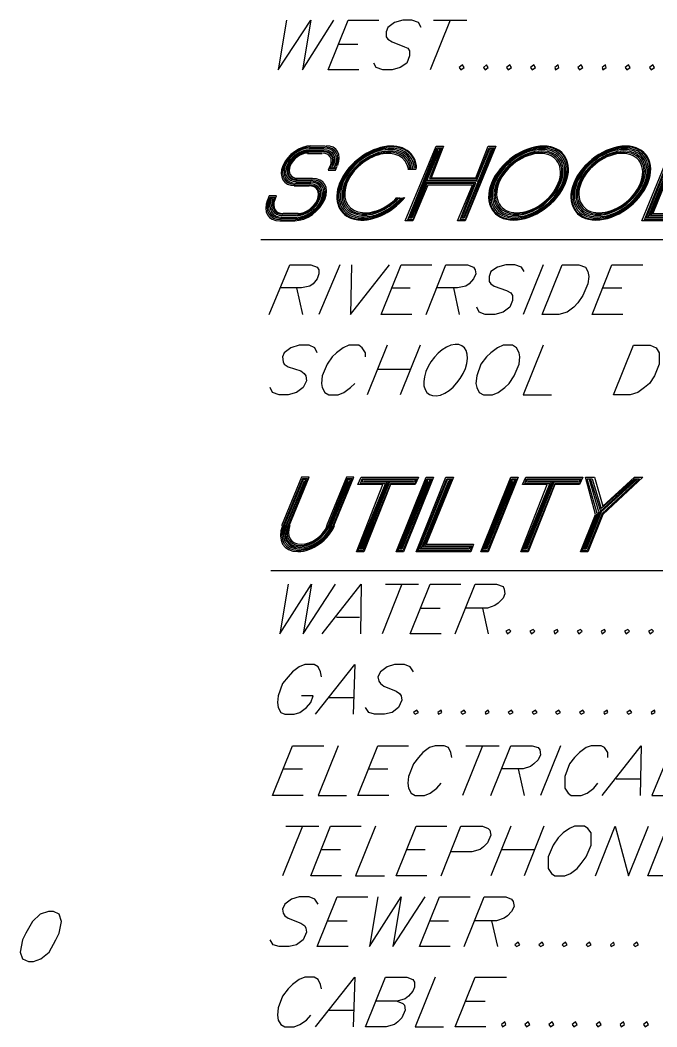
# Model space of a CAD drawing. Header units: feet. Extents: x 7 to 2308, y -319 to 1396.
# Drawn here: x 281.2 to 322.1, y 1260.8 to 1325.5 of the extents above; entities that cross this region are included whole.
import ezdxf

# ---------------------------------------------------------------- set-up
doc = ezdxf.new("R2010")
doc.units = ezdxf.units.FT
doc.header["$MEASUREMENT"] = 0
doc.layers.add('PDF_TBLKTXT', color=7, linetype='Continuous')

msp = doc.modelspace()

# ---------------------------------------------------------------- linework, layer by layer
at = {"layer": 'PDF_TBLKTXT', "lineweight": 30}
for points in [[(298.327, 1325.535), (297.794, 1322.337), (299.873, 1325.535), (299.34, 1322.337), (301.366, 1325.535)], [(302.965, 1322.337), (300.993, 1322.337), (302.272, 1325.535), (304.245, 1325.535)], [(306.964, 1325.056), (306.804, 1325.375), (306.377, 1325.535), (305.791, 1325.535), (305.258, 1325.375), (304.831, 1325.056), (304.725, 1324.789), (304.725, 1324.469), (304.831, 1324.309), (305.098, 1324.149), (305.898, 1323.829), (306.111, 1323.723), (306.217, 1323.563), (306.217, 1323.243), (306.057, 1322.763), (305.631, 1322.497), (305.098, 1322.337), (304.511, 1322.337), (304.085, 1322.497), (303.925, 1322.763)], [(308.83, 1325.535), (307.55, 1322.337)], [(307.763, 1325.535), (309.896, 1325.535)], [(301.686, 1323.989), (302.912, 1323.989)], [(299.714, 1317.112), (300.673, 1317.112)], [(300.726, 1317.272), (299.767, 1317.272)], [(299.767, 1317.166), (300.726, 1317.166)], [(300.78, 1317.432), (299.82, 1317.432)], [(300.78, 1317.325), (299.82, 1317.325)], [(306.324, 1312.847), (308.083, 1317.166)], [(311.442, 1317.166), (309.683, 1312.847)], [(323.277, 1317.166), (321.518, 1312.847), (324.556, 1312.847)], [(299.66, 1317.006), (300.62, 1317.006)], [(299.66, 1316.952), (300.62, 1316.952)], [(301.1, 1316.153), (300.993, 1315.886), (301.473, 1315.886), (301.579, 1316.153)], [(301.153, 1316.153), (301.1, 1315.993), (301.419, 1315.993), (301.473, 1316.153)], [(301.26, 1316.153), (301.206, 1316.046), (301.366, 1316.046), (301.419, 1316.153)], [(306.644, 1315.939), (306.111, 1315.939)], [(299.873, 1315.193), (298.914, 1315.193)], [(299.927, 1315.246), (298.967, 1315.246)], [(299.98, 1315.353), (299.02, 1315.353)], [(310.589, 1315.193), (307.23, 1315.193)], [(298.807, 1314.873), (299.767, 1314.873)], [(298.861, 1315.033), (299.82, 1315.033)], [(298.861, 1314.927), (299.82, 1314.927)], [(299.873, 1315.086), (298.914, 1315.086)], [(297.581, 1313.967), (297.688, 1314.233), (297.208, 1314.233), (297.101, 1313.967)], [(297.474, 1313.967), (297.581, 1314.127), (297.261, 1314.127), (297.155, 1313.967)], [(297.421, 1313.967), (297.421, 1314.074), (297.261, 1314.074), (297.261, 1313.967)], [(305.898, 1314.074), (305.311, 1314.074)], [(297.901, 1312.634), (298.861, 1312.634)], [(297.954, 1312.794), (298.914, 1312.794)], [(297.954, 1312.687), (298.914, 1312.687)], [(298.967, 1312.954), (298.008, 1312.954)], [(298.008, 1312.847), (298.967, 1312.847)], [(299.02, 1313.007), (298.061, 1313.007)], [(299.074, 1313.114), (298.114, 1313.114)], [(358.462, 1311.408), (296.675, 1311.408)], [(297.208, 1306.61), (298.541, 1309.809), (299.873, 1309.809), (300.3, 1309.649), (300.407, 1309.489), (300.407, 1309.222), (300.3, 1308.902), (300.033, 1308.583), (299.82, 1308.423), (299.287, 1308.316), (297.901, 1308.316)], [(301.739, 1309.809), (300.407, 1306.61)], [(302.486, 1309.809), (302.432, 1306.61), (304.938, 1309.809)], [(306.377, 1306.61), (304.405, 1306.61), (305.684, 1309.809), (307.657, 1309.809)], [(307.284, 1306.61), (308.563, 1309.809), (309.949, 1309.809), (310.322, 1309.649), (310.429, 1309.489), (310.482, 1309.222), (310.322, 1308.902), (310.056, 1308.583), (309.843, 1308.423), (309.309, 1308.316), (307.977, 1308.316)], [(313.574, 1309.382), (313.414, 1309.649), (312.988, 1309.809), (312.401, 1309.809), (311.868, 1309.649), (311.442, 1309.382), (311.335, 1309.062), (311.335, 1308.742), (311.442, 1308.583), (311.655, 1308.423), (312.455, 1308.156), (312.721, 1307.996), (312.828, 1307.836), (312.828, 1307.516), (312.668, 1307.09), (312.241, 1306.77), (311.708, 1306.61), (311.069, 1306.61), (310.695, 1306.77), (310.536, 1307.09)], [(314.8, 1309.809), (313.521, 1306.61)], [(319.918, 1306.61), (317.946, 1306.61), (319.225, 1309.809), (321.198, 1309.809)], [(298.967, 1308.316), (299.34, 1306.61)], [(305.045, 1308.316), (306.271, 1308.316)], [(309.043, 1308.316), (309.416, 1306.61)], [(318.639, 1308.316), (319.865, 1308.316)], [(300.3, 1304.158), (300.14, 1304.478), (299.767, 1304.638), (299.127, 1304.638), (298.594, 1304.478), (298.168, 1304.158), (298.061, 1303.891), (298.114, 1303.571), (298.168, 1303.411), (298.434, 1303.252), (299.234, 1302.985), (299.447, 1302.825), (299.554, 1302.665), (299.607, 1302.345), (299.394, 1301.919), (298.967, 1301.599), (298.434, 1301.439), (297.848, 1301.439), (297.421, 1301.599), (297.261, 1301.919)], [(303.392, 1303.891), (303.392, 1304.158), (303.179, 1304.478), (302.965, 1304.638), (302.326, 1304.638), (301.953, 1304.478), (301.526, 1304.158), (301.26, 1303.891), (300.94, 1303.411), (300.62, 1302.665), (300.566, 1302.185), (300.62, 1301.919), (300.78, 1301.599), (301.046, 1301.439), (301.633, 1301.439), (302.006, 1301.599), (302.432, 1301.919), (302.699, 1302.185)], [(304.778, 1304.638), (303.499, 1301.439)], [(306.91, 1304.638), (305.631, 1301.439)], [(314.8, 1304.638), (313.521, 1301.439), (315.334, 1301.439)], [(304.138, 1303.092), (306.271, 1303.092)], [(298.487, 1293.016), (299.767, 1296.161), (299.287, 1296.161), (298.008, 1293.016)], [(298.434, 1293.016), (299.66, 1296.055), (299.34, 1296.055), (298.114, 1293.016)], [(298.327, 1293.016), (299.554, 1296.001), (299.394, 1296.001), (298.168, 1293.016)], [(299.447, 1295.895), (298.274, 1293.016)], [(301.366, 1293.016), (302.646, 1296.161), (302.166, 1296.161), (300.886, 1293.016)], [(301.313, 1293.016), (302.539, 1296.055), (302.219, 1296.055), (300.993, 1293.016)], [(301.206, 1293.016), (302.432, 1296.001), (302.272, 1296.001), (301.046, 1293.016)], [(301.153, 1293.016), (302.326, 1295.895)], [(303.125, 1291.576), (304.885, 1295.895)], [(303.285, 1295.895), (306.484, 1295.895)], [(305.684, 1291.576), (307.444, 1295.895)], [(308.723, 1295.895), (306.964, 1291.576), (310.002, 1291.576)], [(311.122, 1291.576), (312.881, 1295.895)], [(313.681, 1291.576), (315.44, 1295.895)], [(313.841, 1295.895), (317.039, 1295.895)], [(317.519, 1291.576), (318.479, 1293.975)], [(362.034, 1290.137), (297.315, 1290.137)], [(298.434, 1289.284), (297.901, 1286.086), (299.927, 1289.284), (299.394, 1286.086), (301.473, 1289.284)], [(300.62, 1286.086), (303.125, 1289.284), (303.072, 1286.086)], [(305.738, 1289.284), (304.458, 1286.086)], [(304.671, 1289.284), (306.804, 1289.284)], [(308.243, 1286.086), (306.271, 1286.086), (307.55, 1289.284), (309.523, 1289.284)], [(309.149, 1286.086), (310.429, 1289.284), (311.815, 1289.284), (312.241, 1289.124), (312.295, 1288.964), (312.348, 1288.644), (312.241, 1288.378), (311.922, 1288.058), (311.708, 1287.898), (311.229, 1287.738), (309.843, 1287.738)], [(306.964, 1287.738), (308.19, 1287.738)], [(310.909, 1287.738), (311.282, 1286.086)], [(301.526, 1287.152), (303.019, 1287.152)], [(300.566, 1283.313), (300.513, 1283.633), (300.353, 1283.953), (300.087, 1284.113), (299.5, 1284.113), (299.127, 1283.953), (298.701, 1283.633), (298.434, 1283.313), (298.061, 1282.887), (297.794, 1282.087), (297.741, 1281.661), (297.794, 1281.341), (297.954, 1281.021), (298.221, 1280.914), (298.807, 1280.914), (299.18, 1281.021), (299.607, 1281.341), (299.873, 1281.661), (300.033, 1282.087), (299.287, 1282.087)], [(300.193, 1280.914), (302.699, 1284.113), (302.592, 1280.914)], [(306.484, 1283.633), (306.271, 1283.953), (305.898, 1284.113), (305.258, 1284.113), (304.778, 1283.953), (304.352, 1283.633), (304.192, 1283.313), (304.245, 1283.047), (304.352, 1282.887), (304.565, 1282.727), (305.364, 1282.407), (305.578, 1282.247), (305.684, 1282.087), (305.738, 1281.821), (305.524, 1281.341), (305.098, 1281.021), (304.618, 1280.914), (303.978, 1280.914), (303.605, 1281.021), (303.392, 1281.341)], [(301.046, 1281.981), (302.592, 1281.981)], [(299.394, 1275.69), (297.421, 1275.69), (298.701, 1278.889), (300.726, 1278.889)], [(301.633, 1278.889), (300.353, 1275.69), (302.166, 1275.69)], [(304.885, 1275.69), (302.912, 1275.69), (304.192, 1278.889), (306.164, 1278.889)], [(308.936, 1278.142), (308.883, 1278.462), (308.723, 1278.782), (308.456, 1278.889), (307.87, 1278.889), (307.497, 1278.782), (307.07, 1278.462), (306.804, 1278.142), (306.484, 1277.716), (306.164, 1276.916), (306.111, 1276.49), (306.164, 1276.17), (306.324, 1275.85), (306.591, 1275.69), (307.177, 1275.69), (307.55, 1275.85), (307.977, 1276.17), (308.243, 1276.49)], [(310.909, 1278.889), (309.629, 1275.69)], [(309.843, 1278.889), (311.975, 1278.889)], [(311.442, 1275.69), (312.721, 1278.889), (314.107, 1278.889), (314.481, 1278.782), (314.587, 1278.622), (314.64, 1278.302), (314.481, 1277.982), (314.214, 1277.716), (314.001, 1277.556), (313.521, 1277.396), (312.135, 1277.396)], [(315.92, 1278.889), (314.64, 1275.69)], [(318.959, 1278.142), (318.959, 1278.462), (318.745, 1278.782), (318.532, 1278.889), (317.892, 1278.889), (317.573, 1278.782), (317.146, 1278.462), (316.826, 1278.142), (316.506, 1277.716), (316.186, 1276.916), (316.186, 1276.49), (316.186, 1276.17), (316.4, 1275.85), (316.613, 1275.69), (317.253, 1275.69), (317.626, 1275.85), (318.052, 1276.17), (318.319, 1276.49)], [(318.585, 1275.69), (321.091, 1278.889), (321.038, 1275.69)], [(323.117, 1278.889), (321.784, 1275.69), (323.65, 1275.69)], [(298.114, 1277.396), (299.34, 1277.396)], [(303.605, 1277.396), (304.831, 1277.396)], [(313.201, 1277.396), (313.574, 1275.69)], [(319.492, 1276.756), (321.038, 1276.756)], [(299.34, 1273.717), (298.061, 1270.519)], [(298.274, 1273.717), (300.407, 1273.717)], [(301.846, 1270.519), (299.873, 1270.519), (301.153, 1273.717), (303.125, 1273.717)], [(304.032, 1273.717), (302.752, 1270.519), (304.618, 1270.519)], [(307.337, 1270.519), (305.364, 1270.519), (306.644, 1273.717), (308.616, 1273.717)], [(308.243, 1270.519), (309.523, 1273.717), (310.909, 1273.717), (311.282, 1273.558), (311.389, 1273.451), (311.442, 1273.131), (311.229, 1272.651), (310.962, 1272.385), (310.749, 1272.225), (310.216, 1272.065), (308.883, 1272.065)], [(312.721, 1273.717), (311.442, 1270.519)], [(314.854, 1273.717), (313.574, 1270.519)], [(318.159, 1270.519), (319.438, 1273.717), (320.291, 1270.519), (321.571, 1273.717)], [(323.49, 1270.519), (321.518, 1270.519), (322.797, 1273.717), (324.769, 1273.717)], [(300.566, 1272.225), (301.793, 1272.225)], [(306.057, 1272.225), (307.23, 1272.225)], [(312.135, 1272.225), (314.267, 1272.225)], [(300.353, 1268.706), (300.14, 1269.026), (299.767, 1269.186), (299.127, 1269.186), (298.647, 1269.026), (298.221, 1268.706), (298.061, 1268.386), (298.114, 1268.12), (298.221, 1267.96), (298.434, 1267.8), (299.234, 1267.48), (299.5, 1267.32), (299.554, 1267.16), (299.607, 1266.894), (299.394, 1266.414), (298.967, 1266.094), (298.487, 1265.987), (297.848, 1265.987), (297.474, 1266.094), (297.261, 1266.414)], [(302.272, 1265.987), (300.3, 1265.987), (301.579, 1269.186), (303.552, 1269.186)], [(304.192, 1269.186), (303.659, 1265.987), (305.684, 1269.186), (305.151, 1265.987), (307.23, 1269.186)], [(308.83, 1265.987), (306.857, 1265.987), (308.137, 1269.186), (310.109, 1269.186)], [(309.736, 1265.987), (311.015, 1269.186), (312.401, 1269.186), (312.775, 1269.026), (312.881, 1268.866), (312.935, 1268.546), (312.775, 1268.226), (312.508, 1267.96), (312.295, 1267.8), (311.815, 1267.64), (310.429, 1267.64)], [(300.993, 1267.64), (302.219, 1267.64)], [(307.55, 1267.64), (308.723, 1267.64)], [(311.495, 1267.64), (311.868, 1265.987)], [(300.566, 1263.269), (300.513, 1263.535), (300.353, 1263.855), (300.087, 1264.015), (299.5, 1264.015), (299.127, 1263.855), (298.701, 1263.535), (298.434, 1263.269), (298.061, 1262.789), (297.794, 1262.042), (297.741, 1261.563), (297.794, 1261.243), (297.954, 1260.976), (298.221, 1260.816), (298.807, 1260.816), (299.18, 1260.976), (299.607, 1261.243), (299.873, 1261.563)], [(300.193, 1260.816), (302.699, 1264.015), (302.592, 1260.816)], [(305.418, 1262.469), (305.791, 1262.309), (305.898, 1262.202), (305.951, 1261.883), (305.738, 1261.403), (305.471, 1261.136), (305.258, 1260.976), (304.725, 1260.816), (303.392, 1260.816), (304.671, 1264.015), (306.057, 1264.015), (306.431, 1263.855), (306.537, 1263.695), (306.537, 1263.375), (306.431, 1263.109), (306.164, 1262.789), (305.951, 1262.629), (305.418, 1262.469), (304.032, 1262.469)], [(307.87, 1264.015), (306.591, 1260.816), (308.403, 1260.816)], [(311.122, 1260.816), (309.149, 1260.816), (310.429, 1264.015), (312.455, 1264.015)], [(309.843, 1262.469), (311.069, 1262.469)], [(301.046, 1261.883), (302.592, 1261.883)]]:
    msp.add_lwpolyline(points, dxfattribs=at)
for points in [[(309.629, 1322.657), (309.416, 1322.497), (309.523, 1322.337), (309.736, 1322.497)], [(311.175, 1322.657), (310.962, 1322.497), (311.069, 1322.337), (311.282, 1322.497)], [(312.668, 1322.657), (312.455, 1322.497), (312.561, 1322.337), (312.775, 1322.497)], [(314.214, 1322.657), (314.001, 1322.497), (314.107, 1322.337), (314.321, 1322.497)], [(315.76, 1322.657), (315.547, 1322.497), (315.6, 1322.337), (315.813, 1322.497)], [(317.253, 1322.657), (317.039, 1322.497), (317.146, 1322.337), (317.359, 1322.497)], [(318.799, 1322.657), (318.585, 1322.497), (318.639, 1322.337), (318.852, 1322.497)], [(320.291, 1322.657), (320.078, 1322.497), (320.185, 1322.337), (320.398, 1322.497)], [(321.837, 1322.657), (321.624, 1322.497), (321.731, 1322.337), (321.944, 1322.497)], [(305.951, 1312.634), (307.923, 1317.432), (308.403, 1317.432), (307.603, 1315.406), (310.482, 1315.406), (311.282, 1317.432), (311.762, 1317.432), (309.789, 1312.634), (309.309, 1312.634), (310.269, 1314.927), (307.39, 1314.927), (306.431, 1312.634)], [(306.111, 1312.687), (307.977, 1317.325), (308.297, 1317.325), (307.497, 1315.353), (310.536, 1315.353), (311.335, 1317.325), (311.655, 1317.325), (309.789, 1312.687), (309.469, 1312.687), (310.376, 1315.033), (307.337, 1315.033), (306.431, 1312.687)], [(306.217, 1312.794), (308.03, 1317.272), (308.19, 1317.272), (307.337, 1315.246), (310.536, 1315.246), (311.389, 1317.272), (311.548, 1317.272), (309.736, 1312.794), (309.576, 1312.794), (310.482, 1315.086), (307.284, 1315.086), (306.377, 1312.794)], [(321.144, 1312.634), (323.117, 1317.432), (323.597, 1317.432), (321.837, 1313.114), (324.876, 1313.114), (324.663, 1312.634)], [(321.304, 1312.687), (323.17, 1317.325), (323.49, 1317.325), (321.731, 1313.007), (324.769, 1313.007), (324.663, 1312.687)], [(321.411, 1312.794), (323.223, 1317.272), (323.383, 1317.272), (321.624, 1312.954), (324.663, 1312.954), (324.61, 1312.794)], [(314.747, 1306.61), (316.027, 1309.809), (317.093, 1309.809), (317.519, 1309.649), (317.679, 1309.382), (317.732, 1309.062), (317.679, 1308.583), (317.359, 1307.836), (317.039, 1307.356), (316.773, 1307.09), (316.346, 1306.77), (315.813, 1306.61)], [(312.241, 1304.638), (311.868, 1304.478), (311.442, 1304.158), (311.175, 1303.891), (310.802, 1303.411), (310.536, 1302.665), (310.482, 1302.185), (310.536, 1301.919), (310.695, 1301.599), (310.962, 1301.439), (311.548, 1301.439), (311.922, 1301.599), (312.348, 1301.919), (312.615, 1302.185), (312.935, 1302.665), (313.254, 1303.411), (313.308, 1303.891), (313.254, 1304.158), (313.094, 1304.478), (312.828, 1304.638)], [(319.332, 1301.439), (320.611, 1304.638), (321.677, 1304.638), (322.051, 1304.478), (322.264, 1304.158), (322.264, 1303.891), (322.264, 1303.411), (321.944, 1302.665), (321.624, 1302.185), (321.304, 1301.919), (320.878, 1301.599), (320.398, 1301.439)], [(302.806, 1291.363), (304.511, 1295.681), (302.912, 1295.681), (303.125, 1296.161), (306.804, 1296.161), (306.591, 1295.681), (304.991, 1295.681), (303.285, 1291.363)], [(302.912, 1291.417), (304.671, 1295.735), (303.072, 1295.735), (303.179, 1296.055), (306.697, 1296.055), (306.591, 1295.735), (304.991, 1295.735), (303.232, 1291.417)], [(303.019, 1291.523), (304.778, 1295.841), (303.179, 1295.841), (303.232, 1296.001), (306.591, 1296.001), (306.537, 1295.841), (304.938, 1295.841), (303.179, 1291.523)], [(305.364, 1291.363), (307.284, 1296.161), (307.763, 1296.161), (305.844, 1291.363)], [(305.471, 1291.417), (307.337, 1296.055), (307.657, 1296.055), (305.791, 1291.417)], [(305.578, 1291.523), (307.39, 1296.001), (307.55, 1296.001), (305.738, 1291.523)], [(306.644, 1291.363), (308.563, 1296.161), (309.043, 1296.161), (307.284, 1291.843), (310.322, 1291.843), (310.162, 1291.363)], [(306.751, 1291.417), (308.616, 1296.055), (308.936, 1296.055), (307.177, 1291.736), (310.216, 1291.736), (310.109, 1291.417)], [(306.857, 1291.523), (308.67, 1296.001), (308.83, 1296.001), (307.07, 1291.683), (310.109, 1291.683), (310.056, 1291.523)], [(310.802, 1291.363), (312.721, 1296.161), (313.201, 1296.161), (311.282, 1291.363)], [(310.909, 1291.417), (312.775, 1296.055), (313.094, 1296.055), (311.229, 1291.417)], [(311.015, 1291.523), (312.828, 1296.001), (312.988, 1296.001), (311.175, 1291.523)], [(313.361, 1291.363), (315.067, 1295.681), (313.468, 1295.681), (313.681, 1296.161), (317.359, 1296.161), (317.146, 1295.681), (315.547, 1295.681), (313.841, 1291.363)], [(313.468, 1291.417), (315.227, 1295.735), (313.628, 1295.735), (313.734, 1296.055), (317.253, 1296.055), (317.146, 1295.735), (315.547, 1295.735), (313.788, 1291.417)], [(313.574, 1291.523), (315.334, 1295.841), (313.734, 1295.841), (313.788, 1296.001), (317.146, 1296.001), (317.093, 1295.841), (315.493, 1295.841), (313.734, 1291.523)], [(317.199, 1291.363), (318.159, 1293.762), (317.519, 1296.161), (318.106, 1296.161), (318.639, 1294.295), (320.665, 1296.161), (321.198, 1296.161), (318.639, 1293.762), (317.679, 1291.363)], [(317.306, 1291.417), (318.266, 1293.816), (317.626, 1296.055), (317.946, 1296.055), (318.532, 1294.135), (320.665, 1296.055), (320.984, 1296.055), (318.585, 1293.816), (317.626, 1291.417)], [(317.413, 1291.523), (318.372, 1293.922), (317.786, 1296.001), (317.839, 1296.001), (318.479, 1293.975), (320.718, 1296.001), (320.824, 1296.001), (318.532, 1293.922), (317.573, 1291.523)], [(312.615, 1286.352), (312.401, 1286.245), (312.508, 1286.086), (312.721, 1286.245)], [(314.161, 1286.352), (313.947, 1286.245), (314.054, 1286.086), (314.267, 1286.245)], [(315.707, 1286.352), (315.493, 1286.245), (315.547, 1286.086), (315.76, 1286.245)], [(317.199, 1286.352), (316.986, 1286.245), (317.093, 1286.086), (317.306, 1286.245)], [(318.745, 1286.352), (318.532, 1286.245), (318.585, 1286.086), (318.799, 1286.245)], [(320.238, 1286.352), (320.025, 1286.245), (320.131, 1286.086), (320.345, 1286.245)], [(321.784, 1286.352), (321.571, 1286.245), (321.677, 1286.086), (321.891, 1286.245)], [(306.697, 1281.181), (306.484, 1281.021), (306.591, 1280.914), (306.804, 1281.021)], [(308.243, 1281.181), (308.03, 1281.021), (308.083, 1280.914), (308.297, 1281.021)], [(309.736, 1281.181), (309.523, 1281.021), (309.629, 1280.914), (309.843, 1281.021)], [(311.282, 1281.181), (311.069, 1281.021), (311.122, 1280.914), (311.335, 1281.021)], [(312.775, 1281.181), (312.561, 1281.021), (312.668, 1280.914), (312.881, 1281.021)], [(314.321, 1281.181), (314.107, 1281.021), (314.214, 1280.914), (314.427, 1281.021)], [(315.813, 1281.181), (315.6, 1281.021), (315.707, 1280.914), (315.92, 1281.021)], [(317.359, 1281.181), (317.146, 1281.021), (317.253, 1280.914), (317.466, 1281.021)], [(318.905, 1281.181), (318.692, 1281.021), (318.745, 1280.914), (318.959, 1281.021)], [(320.398, 1281.181), (320.185, 1281.021), (320.291, 1280.914), (320.505, 1281.021)], [(321.944, 1281.181), (321.731, 1281.021), (321.784, 1280.914), (321.997, 1281.021)], [(316.826, 1273.717), (316.506, 1273.558), (316.08, 1273.291), (315.76, 1272.971), (315.44, 1272.491), (315.12, 1271.745), (315.12, 1271.318), (315.12, 1270.999), (315.334, 1270.679), (315.547, 1270.519), (316.186, 1270.519), (316.56, 1270.679), (316.986, 1270.999), (317.253, 1271.318), (317.573, 1271.745), (317.892, 1272.491), (317.892, 1272.971), (317.892, 1273.291), (317.679, 1273.558), (317.466, 1273.717)], [(283.027, 1268.226), (282.494, 1268.067), (282.014, 1267.587), (281.588, 1266.84), (281.375, 1266.414), (281.215, 1265.614), (281.375, 1265.188), (281.748, 1265.028), (282.068, 1265.028), (282.548, 1265.188), (283.081, 1265.614), (283.507, 1266.414), (283.72, 1266.84), (283.88, 1267.587), (283.72, 1268.067), (283.347, 1268.226)], [(313.201, 1266.254), (312.988, 1266.094), (313.094, 1265.987), (313.308, 1266.094)], [(314.747, 1266.254), (314.534, 1266.094), (314.64, 1265.987), (314.854, 1266.094)], [(316.24, 1266.254), (316.027, 1266.094), (316.133, 1265.987), (316.346, 1266.094)], [(317.786, 1266.254), (317.573, 1266.094), (317.679, 1265.987), (317.892, 1266.094)], [(319.332, 1266.254), (319.119, 1266.094), (319.172, 1265.987), (319.385, 1266.094)], [(320.824, 1266.254), (320.611, 1266.094), (320.718, 1265.987), (320.931, 1266.094)], [(312.348, 1261.136), (312.135, 1260.976), (312.188, 1260.816), (312.401, 1260.976)], [(313.841, 1261.136), (313.628, 1260.976), (313.734, 1260.816), (313.947, 1260.976)], [(315.387, 1261.136), (315.174, 1260.976), (315.28, 1260.816), (315.493, 1260.976)], [(316.88, 1261.136), (316.666, 1260.976), (316.773, 1260.816), (316.986, 1260.976)], [(318.426, 1261.136), (318.212, 1260.976), (318.319, 1260.816), (318.532, 1260.976)], [(319.972, 1261.136), (319.758, 1260.976), (319.812, 1260.816), (320.025, 1260.976)], [(321.464, 1261.136), (321.251, 1260.976), (321.358, 1260.816), (321.571, 1260.976)]]:
    msp.add_lwpolyline(points, close=True, dxfattribs=at)
msp.add_ellipse((308.542, 1303.037), major_axis=(1.101, 1.532), ratio=0.573221, start_param=0.652529, end_param=6.935714, dxfattribs=at)
for points in [[(299.892, 1317.46), (299.185, 1317.455), (298.377, 1316.879), (298.087, 1316.171)], [(299.85, 1317.381), (299.186, 1317.383), (298.432, 1316.846), (298.165, 1316.182)], [(299.807, 1317.303), (299.187, 1317.31), (298.487, 1316.814), (298.244, 1316.193)], [(299.786, 1317.198), (299.223, 1317.194), (298.58, 1316.735), (298.348, 1316.172)], [(299.744, 1317.12), (299.224, 1317.122), (298.634, 1316.702), (298.426, 1316.183)], [(299.733, 1317.068), (299.243, 1317.064), (298.681, 1316.663), (298.479, 1316.172)], [(301.215, 1316.186), (301.417, 1316.677), (301.183, 1317.072), (300.693, 1317.068)], [(301.267, 1316.176), (301.475, 1316.695), (301.223, 1317.118), (300.703, 1317.12)], [(301.346, 1316.187), (301.577, 1316.749), (301.308, 1317.202), (300.746, 1317.198)], [(301.45, 1316.165), (301.693, 1316.786), (301.387, 1317.295), (300.767, 1317.303)], [(301.528, 1316.176), (301.795, 1316.84), (301.473, 1317.379), (300.809, 1317.381)], [(301.607, 1316.187), (301.897, 1316.894), (301.559, 1317.464), (300.852, 1317.46)], [(304.579, 1317.39), (303.38, 1317.165), (302.191, 1316.191), (301.734, 1315.06)], [(304.557, 1317.332), (303.39, 1317.099), (302.235, 1316.148), (301.786, 1315.05)], [(304.511, 1317.254), (303.39, 1317.026), (302.29, 1316.114), (301.865, 1315.061)], [(304.466, 1317.175), (303.392, 1316.954), (302.346, 1316.081), (301.943, 1315.072)], [(304.45, 1317.065), (303.431, 1316.838), (302.438, 1316.005), (302.048, 1315.05)], [(306.148, 1315.974), (306.028, 1316.737), (305.297, 1317.122), (304.368, 1316.909)], [(306.241, 1315.991), (306.138, 1316.796), (305.382, 1317.207), (304.409, 1316.987)], [(306.334, 1316.005), (306.248, 1316.854), (305.469, 1317.292), (304.45, 1317.065)], [(306.44, 1316), (306.359, 1316.91), (305.541, 1317.397), (304.466, 1317.175)], [(306.531, 1316.009), (306.472, 1316.964), (305.632, 1317.481), (304.511, 1317.254)], [(306.622, 1316.015), (306.585, 1317.016), (305.724, 1317.565), (304.557, 1317.332)], [(306.675, 1315.988), (306.654, 1317.029), (305.777, 1317.615), (304.579, 1317.39)], [(314.828, 1317.437), (313.515, 1317.438), (312.02, 1316.374), (311.49, 1315.06)], [(314.817, 1317.385), (313.533, 1317.38), (312.067, 1316.334), (311.542, 1315.05)], [(314.775, 1317.307), (313.534, 1317.307), (312.122, 1316.302), (311.621, 1315.061)], [(314.732, 1317.228), (313.535, 1317.235), (312.177, 1316.269), (311.699, 1315.072)], [(314.711, 1317.124), (313.571, 1317.119), (312.269, 1316.19), (311.803, 1315.05)], [(314.669, 1317.045), (313.572, 1317.046), (312.324, 1316.158), (311.882, 1315.061)], [(315.853, 1315.058), (316.296, 1316.155), (315.765, 1317.045), (314.669, 1317.045)], [(315.932, 1315.069), (316.397, 1316.209), (315.851, 1317.129), (314.711, 1317.124)], [(316.036, 1315.048), (316.514, 1316.246), (315.93, 1317.222), (314.732, 1317.228)], [(316.114, 1315.059), (316.615, 1316.3), (316.016, 1317.306), (314.775, 1317.307)], [(316.193, 1315.07), (316.717, 1316.354), (316.101, 1317.391), (314.817, 1317.385)], [(316.245, 1315.059), (316.775, 1316.372), (316.141, 1317.437), (314.828, 1317.437)], [(320.106, 1317.437), (318.792, 1317.438), (317.298, 1316.374), (316.768, 1315.06)], [(320.095, 1317.385), (318.811, 1317.38), (317.344, 1316.334), (316.82, 1315.05)], [(320.052, 1317.307), (318.812, 1317.307), (317.399, 1316.302), (316.898, 1315.061)], [(320.01, 1317.228), (318.812, 1317.235), (317.454, 1316.269), (316.977, 1315.072)], [(319.989, 1317.124), (318.849, 1317.119), (317.547, 1316.19), (317.081, 1315.05)], [(319.946, 1317.045), (318.85, 1317.046), (317.602, 1316.158), (317.16, 1315.061)], [(321.131, 1315.058), (321.573, 1316.155), (321.043, 1317.045), (319.946, 1317.045)], [(321.209, 1315.069), (321.675, 1316.209), (321.129, 1317.129), (319.989, 1317.124)], [(321.314, 1315.048), (321.791, 1316.246), (321.208, 1317.222), (320.01, 1317.228)], [(321.392, 1315.059), (321.893, 1316.3), (321.293, 1317.306), (320.052, 1317.307)], [(321.471, 1315.07), (321.995, 1316.354), (321.379, 1317.391), (320.095, 1317.385)], [(321.523, 1315.059), (322.053, 1316.372), (321.419, 1317.437), (320.106, 1317.437)], [(299.691, 1316.989), (299.243, 1316.991), (298.736, 1316.63), (298.557, 1316.183)], [(301.137, 1316.176), (301.315, 1316.623), (301.098, 1316.987), (300.65, 1316.989)], [(304.409, 1316.987), (303.435, 1316.767), (302.494, 1315.973), (302.126, 1315.061)], [(304.368, 1316.909), (303.44, 1316.697), (302.55, 1315.941), (302.204, 1315.072)], [(314.626, 1316.967), (313.573, 1316.974), (312.379, 1316.125), (311.96, 1315.072)], [(315.775, 1315.048), (316.194, 1316.101), (315.679, 1316.96), (314.626, 1316.967)], [(319.904, 1316.967), (318.85, 1316.974), (317.657, 1316.125), (317.238, 1315.072)], [(321.052, 1315.048), (321.471, 1316.101), (320.957, 1316.96), (319.904, 1316.967)], [(298.087, 1316.171), (297.797, 1315.464), (298.135, 1314.895), (298.842, 1314.899)], [(298.165, 1316.182), (297.899, 1315.519), (298.22, 1314.979), (298.884, 1314.977)], [(298.244, 1316.193), (298, 1315.573), (298.306, 1315.063), (298.927, 1315.056)], [(298.348, 1316.172), (298.117, 1315.609), (298.385, 1315.156), (298.948, 1315.16)], [(298.426, 1316.183), (298.218, 1315.663), (298.471, 1315.241), (298.99, 1315.239)], [(298.479, 1316.172), (298.277, 1315.682), (298.51, 1315.287), (299.001, 1315.291)], [(298.557, 1316.183), (298.378, 1315.736), (298.596, 1315.371), (299.043, 1315.369)], [(300.544, 1313.98), (300.787, 1314.6), (300.481, 1315.109), (299.861, 1315.117)], [(300.622, 1313.991), (300.889, 1314.654), (300.567, 1315.194), (299.903, 1315.195)], [(300.701, 1314.001), (300.991, 1314.708), (300.653, 1315.278), (299.946, 1315.274)], [(300.779, 1314.012), (301.092, 1314.763), (300.738, 1315.362), (299.988, 1315.352)], [(300.309, 1314.001), (300.511, 1314.491), (300.277, 1314.886), (299.786, 1314.882)], [(300.361, 1313.99), (300.569, 1314.51), (300.316, 1314.932), (299.797, 1314.934)], [(300.439, 1314.001), (300.671, 1314.564), (300.402, 1315.017), (299.839, 1315.013)], [(301.734, 1315.06), (301.278, 1313.93), (301.68, 1312.956), (302.697, 1312.73)], [(301.786, 1315.05), (301.338, 1313.952), (301.718, 1313.007), (302.699, 1312.783)], [(301.865, 1315.061), (301.439, 1314.007), (301.803, 1313.095), (302.74, 1312.866)], [(301.943, 1315.072), (301.54, 1314.062), (301.888, 1313.182), (302.781, 1312.949)], [(302.048, 1315.05), (301.658, 1314.096), (301.973, 1313.269), (302.81, 1313.051)], [(302.126, 1315.061), (301.758, 1314.15), (302.058, 1313.355), (302.854, 1313.133)], [(302.204, 1315.072), (301.859, 1314.203), (302.144, 1313.439), (302.9, 1313.216)], [(311.49, 1315.06), (310.96, 1313.747), (311.594, 1312.683), (312.907, 1312.682)], [(311.542, 1315.05), (311.018, 1313.766), (311.634, 1312.729), (312.918, 1312.734)], [(311.621, 1315.061), (311.119, 1313.82), (311.719, 1312.813), (312.96, 1312.813)], [(311.699, 1315.072), (311.221, 1313.874), (311.805, 1312.898), (313.003, 1312.891)], [(311.803, 1315.05), (311.338, 1313.911), (311.884, 1312.991), (313.024, 1312.996)], [(311.882, 1315.061), (311.439, 1313.965), (311.97, 1313.075), (313.066, 1313.074)], [(311.96, 1315.072), (311.541, 1314.019), (312.055, 1313.159), (313.109, 1313.153)], [(312.907, 1312.682), (314.22, 1312.682), (315.715, 1313.746), (316.245, 1315.059)], [(312.918, 1312.734), (314.202, 1312.74), (315.668, 1313.785), (316.193, 1315.07)], [(312.96, 1312.813), (314.201, 1312.812), (315.613, 1313.818), (316.114, 1315.059)], [(313.003, 1312.891), (314.2, 1312.885), (315.558, 1313.85), (316.036, 1315.048)], [(313.024, 1312.996), (314.164, 1313.001), (315.466, 1313.929), (315.932, 1315.069)], [(313.066, 1313.074), (314.163, 1313.073), (315.411, 1313.962), (315.853, 1315.058)], [(313.109, 1313.153), (314.162, 1313.146), (315.356, 1313.994), (315.775, 1315.048)], [(316.768, 1315.06), (316.237, 1313.747), (316.872, 1312.683), (318.185, 1312.682)], [(316.82, 1315.05), (316.295, 1313.766), (316.911, 1312.729), (318.195, 1312.734)], [(316.898, 1315.061), (316.397, 1313.82), (316.997, 1312.813), (318.238, 1312.813)], [(316.977, 1315.072), (316.499, 1313.874), (317.083, 1312.898), (318.28, 1312.891)], [(317.081, 1315.05), (316.615, 1313.911), (317.162, 1312.991), (318.302, 1312.996)], [(317.16, 1315.061), (316.717, 1313.965), (317.247, 1313.075), (318.344, 1313.074)], [(317.238, 1315.072), (316.819, 1314.019), (317.333, 1313.159), (318.387, 1313.153)], [(318.185, 1312.682), (319.498, 1312.682), (320.992, 1313.746), (321.523, 1315.059)], [(318.195, 1312.734), (319.48, 1312.74), (320.946, 1313.785), (321.471, 1315.07)], [(318.238, 1312.813), (319.479, 1312.812), (320.891, 1313.818), (321.392, 1315.059)], [(318.28, 1312.891), (319.478, 1312.885), (320.836, 1313.85), (321.314, 1315.048)], [(318.302, 1312.996), (319.442, 1313.001), (320.743, 1313.929), (321.209, 1315.069)], [(318.344, 1313.074), (319.441, 1313.073), (320.688, 1313.962), (321.131, 1315.058)], [(318.387, 1313.153), (319.44, 1313.146), (320.634, 1313.994), (321.052, 1315.048)], [(297.102, 1313.975), (296.789, 1313.225), (297.143, 1312.625), (297.893, 1312.635)], [(297.181, 1313.986), (296.89, 1313.279), (297.228, 1312.709), (297.935, 1312.713)], [(297.259, 1313.997), (296.992, 1313.333), (297.314, 1312.793), (297.978, 1312.792)], [(297.337, 1314.007), (297.094, 1313.387), (297.4, 1312.878), (298.02, 1312.87)], [(297.442, 1313.986), (297.21, 1313.423), (297.479, 1312.971), (298.042, 1312.975)], [(297.52, 1313.997), (297.312, 1313.478), (297.565, 1313.055), (298.084, 1313.053)], [(297.572, 1313.987), (297.37, 1313.496), (297.604, 1313.101), (298.095, 1313.105)], [(298.853, 1312.635), (299.603, 1312.645), (300.465, 1313.262), (300.779, 1314.012)], [(298.895, 1312.713), (299.602, 1312.718), (300.41, 1313.294), (300.701, 1314.001)], [(298.938, 1312.792), (299.601, 1312.79), (300.356, 1313.327), (300.622, 1313.991)], [(298.98, 1312.87), (299.601, 1312.862), (300.301, 1313.359), (300.544, 1313.98)], [(299.001, 1312.975), (299.564, 1312.979), (300.208, 1313.438), (300.439, 1314.001)], [(299.044, 1313.053), (299.563, 1313.051), (300.153, 1313.471), (300.361, 1313.99)], [(299.054, 1313.105), (299.545, 1313.109), (300.106, 1313.51), (300.309, 1314.001)], [(302.697, 1312.73), (303.713, 1312.504), (305.063, 1313.09), (305.925, 1314.13)], [(302.699, 1312.783), (303.68, 1312.56), (304.993, 1313.118), (305.85, 1314.123)], [(302.74, 1312.866), (303.676, 1312.638), (304.934, 1313.155), (305.765, 1314.109)], [(302.781, 1312.949), (303.675, 1312.717), (304.877, 1313.193), (305.682, 1314.099)], [(302.81, 1313.051), (303.646, 1312.832), (304.787, 1313.279), (305.568, 1314.131)], [(302.854, 1313.133), (303.65, 1312.912), (304.736, 1313.322), (305.489, 1314.126)], [(302.9, 1313.216), (303.655, 1312.993), (304.688, 1313.367), (305.412, 1314.124)], [(298.068, 1293.034), (297.69, 1292.11), (298.132, 1291.366), (299.056, 1291.37)], [(298.146, 1293.045), (297.792, 1292.165), (298.218, 1291.45), (299.098, 1291.449)], [(298.225, 1293.056), (297.894, 1292.219), (298.304, 1291.534), (299.141, 1291.527)], [(298.303, 1293.066), (297.996, 1292.273), (298.39, 1291.619), (299.183, 1291.606)], [(298.382, 1293.024), (298.068, 1292.274), (298.422, 1291.674), (299.172, 1291.684)], [(298.46, 1293.035), (298.17, 1292.328), (298.508, 1291.758), (299.215, 1291.762)], [(298.538, 1293.046), (298.272, 1292.382), (298.594, 1291.842), (299.257, 1291.841)], [(299.056, 1291.37), (299.979, 1291.375), (301.034, 1292.128), (301.412, 1293.051)], [(299.098, 1291.449), (299.978, 1291.448), (300.979, 1292.16), (301.334, 1293.04)], [(299.141, 1291.527), (299.978, 1291.52), (300.924, 1292.193), (301.256, 1293.029)], [(299.172, 1291.684), (299.923, 1291.694), (300.785, 1292.311), (301.099, 1293.061)], [(299.183, 1291.606), (299.977, 1291.592), (300.87, 1292.225), (301.177, 1293.019)], [(299.215, 1291.762), (299.922, 1291.767), (300.73, 1292.343), (301.02, 1293.05)], [(299.257, 1291.841), (299.921, 1291.839), (300.675, 1292.376), (300.942, 1293.04)]]:
    msp.add_open_spline(points, degree=3, dxfattribs=at)

doc.saveas('drawing.dxf')
